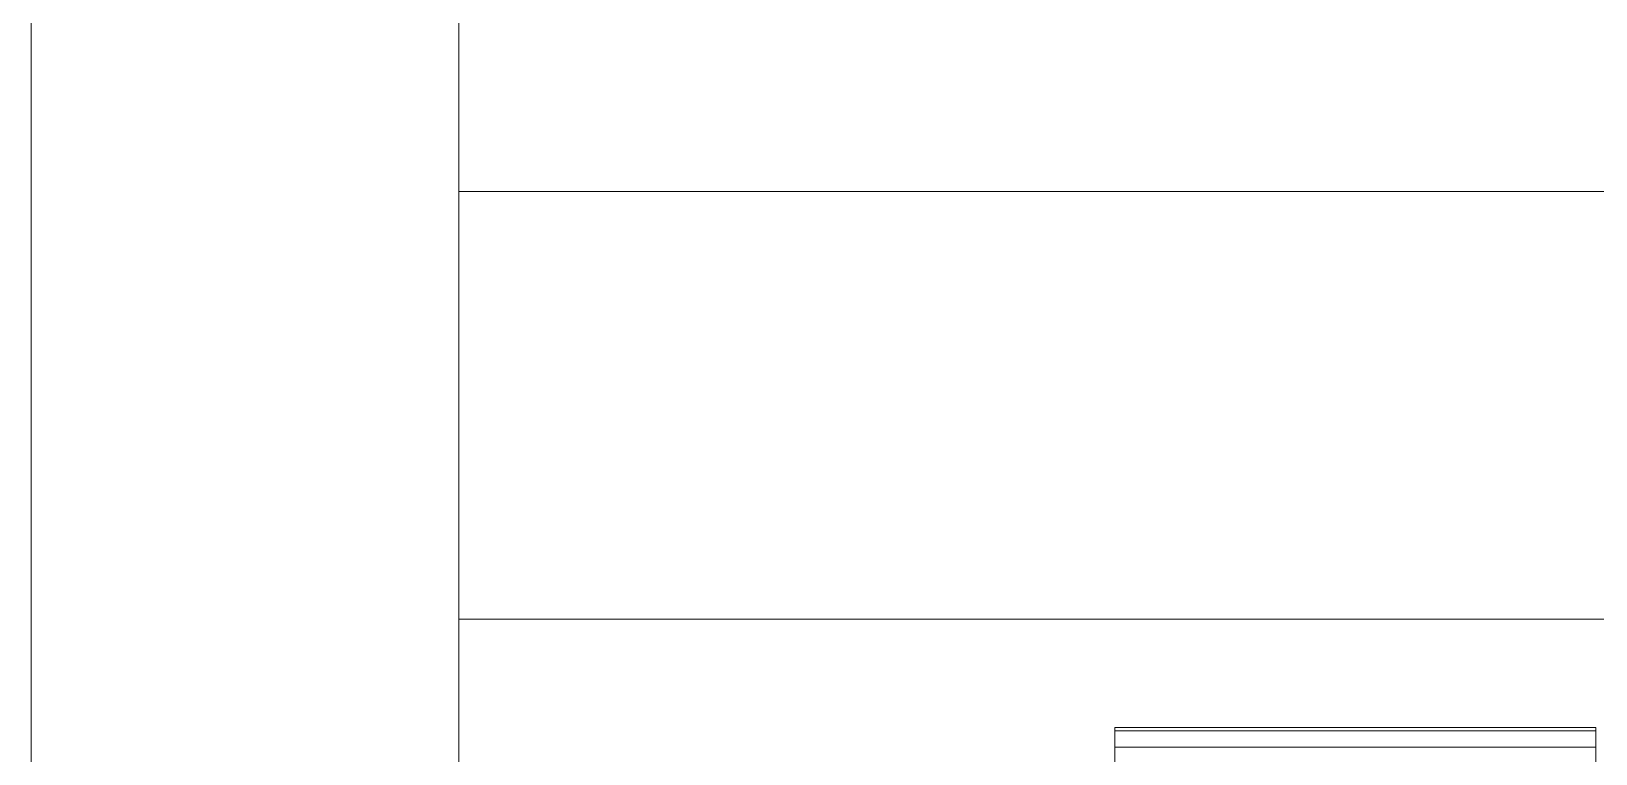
# Model space of a CAD drawing. Header units: millimetres. Extents: x 91 to 341, y 63 to 263.
# Drawn here: x 90.6 to 163.7, y 129.5 to 163.3 of the extents above; entities that cross this region are included whole.
import ezdxf

# ---------------------------------------------------------------- set-up
doc = ezdxf.new("R2010")
doc.units = ezdxf.units.MM

msp = doc.modelspace()

# ---------------------------------------------------------------- linework, layer by layer
at = {"color": 7, "linetype": 'Continuous', "lineweight": 15}
for p, q in [((90.552, 263.289), (90.552, 63.289)), ((110.552, 263.289), (110.552, 63.289)), ((110.552, 135.789), (110.552, 155.789)), ((110.552, 155.789), (320.552, 155.789)), ((110.552, 135.789), (320.552, 135.789)), ((141.227, 130.731), (163.727, 130.731)), ((141.227, 130.58), (141.227, 130.731)), ((141.227, 130.58), (163.727, 130.58)), ((141.227, 129.807), (141.227, 130.58)), ((163.727, 130.58), (163.727, 130.731)), ((163.727, 129.807), (163.727, 130.58)), ((141.227, 129.807), (163.727, 129.807)), ((141.227, 123.156), (141.227, 129.807)), ((163.727, 123.156), (163.727, 129.807))]:
    msp.add_line(p, q, dxfattribs=at)

doc.saveas('drawing.dxf')
